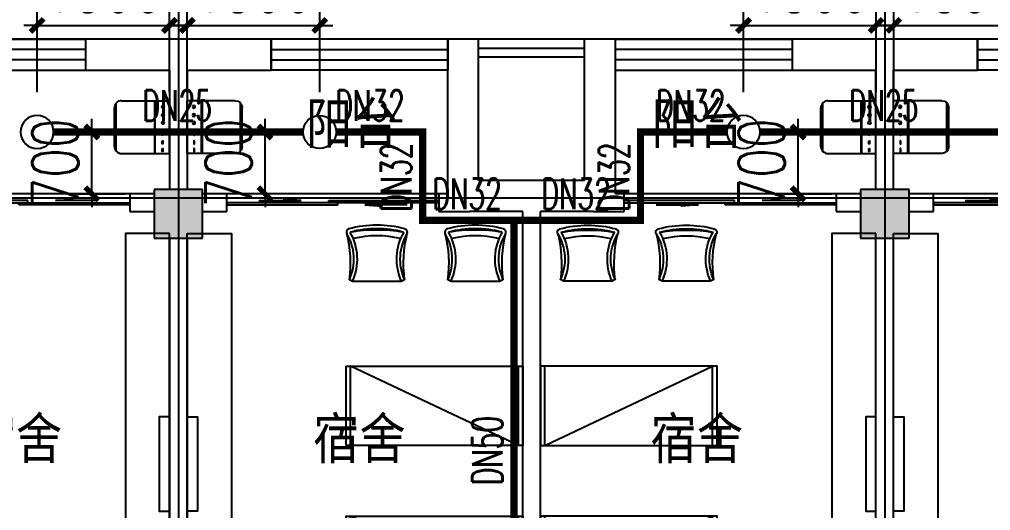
# Model space of a CAD drawing. Extents: x 0 to 2838408, y -923048 to 203859.
# Drawn here: x 2754963 to 2765960, y -195028 to -189467 of the extents above; entities that cross this region are included whole.
import ezdxf

# ---------------------------------------------------------------- set-up
doc = ezdxf.new("R2010")
doc.units = 0
doc.header["$LTSCALE"] = 1000
for name, color, linetype in [('A-Fixt', 81, 'Continuous'), ('COLUMN', 9, 'Continuous'), ('DOTE', 8, 'Continuous'), ('E2-栏杆', 92, 'Continuous'), ('EQUIP_喷头', 7, 'Continuous'), ('GROUND', 2, 'Continuous'), ('PIPE-喷淋', 6, 'Continuous'), ('PUB_HATCH', 8, 'Continuous'), ('PUB_TEXT', 7, 'Continuous'), ('TEXT_喷淋', 7, 'Continuous'), ('TWT_DIM', 3, 'Continuous'), ('WALL', 9, 'Continuous'), ('WINDOW', 4, 'Continuous'), ('XREF', 8, 'Continuous'), ('配景', 3, 'Continuous')]:
    doc.layers.add(name, color=color, linetype=linetype)
doc.styles.add('_TCH_DIM_T3', font='SIMPLEX', dxfattribs={"width": 0.75, "bigfont": 'HZTXT'})
doc.styles.add('_TWT_PIPEDN', font='SIMPLEX', dxfattribs={"width": 0.8, "height": 2.3, "bigfont": 'HZTXT'})
doc.styles.get("Standard").update_dxf_attribs({"font": 'geniso.shx', "bigfont": 'hztxt.shx'})
doc.dimstyles.new('_TWT_ARCH&&150', dxfattribs={"dimtxt": 525, "dimasz": 150, "dimexe": 375, "dimexo": 450, "dimgap": 150, "dimtad": 1, "dimdec": 0, "dimzin": 0, "dimdsep": 46, "dimtxsty": '_TCH_DIM_T3', "dimblk": 'ARCHTICK', "dimcen": 0.09, "dimclrt": 7, "dimazin": 2, "dimtfac": 1, "dimtdec": 0, "dimtix": 1, "dimtmove": 2, "dimatfit": 3, "dimfxl": 1, "dimtolj": 1, "dimtzin": 0, "dimarcsym": 0})

# ---------------------------------------------------------------- blocks, each defined once
blk = doc.blocks.new('单人床')
at = {"layer": 'A-Fixt'}
for p, q in [((47774, 13973), (48674, 13973)), ((47774, 12073), (48674, 13973)), ((47774, 12073), (48674, 12073))]:
    blk.add_line(p, q, dxfattribs=at)
blk.add_lwpolyline([(47774, 14023), (48674, 14023), (48674, 12023), (47774, 12023), (47774, 14023)], dxfattribs=at)
blk = doc.blocks.new('CH_AP01')
for p, q in [((-311, 17), (-275, 0)), ((-275, 0), (275, 0)), ((275, 0), (311, 17))]:
    blk.add_line(p, q)
for centre, radius, start, end in [((-307, 555), 37.8, 100.1859, 202.8359), ((0, -579), 1213, 74.7104, 105.2896), ((0, -579), 1173, 75.0287, 104.9713), ((0, -1278), 1857, 80.611, 99.389), ((-824, 250), 603, 335.5038, 30.2691), ((824, 250), 603, 149.7309, 204.4962), ((307, 555), 37.8, 337.1641, 79.8141), ((-1658, 202), 1360, 352.1659, 14.4283), ((-824, 250), 563, 335.5038, 31.0903), ((0, -579), 1093, 75.8767, 104.1233), ((824, 250), 563, 148.9097, 204.4962), ((1658, 202), 1360, 165.5717, 187.8341)]:
    blk.add_arc(centre, radius, start, end)
blk = doc.blocks.new('A$C61295E98')
at = {"color": 3}
for p, q in [((544, 598), (0, 598)), ((0, 598), (0, 0)), ((161, 598), (161, 0)), ((170, 0), (170, 598)), ((603, 572), (603, 26)), ((624, 518), (624, 80)), ((544, 0), (0, 0))]:
    blk.add_line(p, q, dxfattribs=at)
for points in [[(82, 540), (75, 540), (75, 577), (82, 577)], [(82, 453), (75, 453), (75, 490), (82, 490)], [(82, 353), (75, 353), (75, 389), (82, 389)]]:
    blk.add_lwpolyline(points, close=True, dxfattribs=at)
for centre in [(74, 250), (74, 164), (74, 71)]:
    blk.add_circle(centre, 15.7, dxfattribs=at)
for centre, start, end in [((544, 518), 360, 90), ((544, 80), 270, 0)]:
    blk.add_arc(centre, 80, start, end, dxfattribs=at)
blk = doc.blocks.new('宿舍')
at = {"layer": 'A-Fixt'}
for p, q in [((47854, 13802), (48354, 15702)), ((48354, 13802), (47854, 15702)), ((47854, 13802), (48354, 13802))]:
    blk.add_line(p, q, dxfattribs=at)
for points in [[(47854, 8602), (48354, 8602), (48354, 15702), (47854, 15702)], [(47854, 10676), (47970, 10676), (47970, 11743), (47854, 11743)]]:
    blk.add_lwpolyline(points, close=True, dxfattribs=at)
at = {"xscale": -1, "rotation": 90}
for p in [(63677, 60475), (63677, 58775)]:
    blk.add_blockref('单人床', p, dxfattribs=at)
at = {"layer": 'A-Fixt', "xscale": -1, "rotation": 180}
for p in [(50002, 9140), (51117, 9140)]:
    blk.add_blockref('CH_AP01', p, dxfattribs=at)
at = {"layer": '配景', "color": 252}
blk.add_blockref('A$C61295E98', (47854, 7097), dxfattribs=at)
blk = doc.blocks.new('$WINLIB2D$00000001')
at = {"color": 0}
for points in [[(-0.5, 0.5), (-0.5, -0.5)], [(-0.5, 0.5), (0.5, 0.5)], [(0.5, -0.5), (0.5, 0.5)], [(0.5, 0.1667), (-0.5, 0.1667)], [(0.5, -0.1667), (-0.5, -0.1667)], [(-0.5, -0.5), (0.5, -0.5)]]:
    blk.add_lwpolyline(points, dxfattribs=at)
blk = doc.blocks.new('$DorLib2D$00000131')
at = {"color": 0, "linetype": 'Continuous'}
for p, q in [((0.15, 0.125), (0.2319, 0.1973)), ((0.2319, 0.1973), (0.2319, 0.125)), ((-0.5, 0.125), (-0.5, 0)), ((0.0192, 0.125), (-0.5, 0.125)), ((0.0192, 0), (0.0192, 0.125)), ((0.35, 0.125), (0.15, 0.125)), ((-0.5, 0), (0.0192, 0)), ((-0.024, 0), (0.5, 0)), ((-0.024, -0.125), (-0.024, 0)), ((0.5, 0), (0.5, -0.125)), ((-0.35, -0.125), (-0.15, -0.125)), ((-0.2319, -0.1973), (-0.2319, -0.125)), ((-0.15, -0.125), (-0.2319, -0.1973)), ((0.5, -0.125), (-0.024, -0.125))]:
    blk.add_line(p, q, dxfattribs=at)
blk = doc.blocks.new('1F1')
at = {"layer": 'PUB_HATCH'}
for points in [[(2420991.7, -191392.2), (2420441.7, -191392.2), (2420441.7, -191942.2), (2420991.7, -191942.2)], [(2428991.7, -191392.2), (2428441.7, -191392.2), (2428441.7, -191942.2), (2428991.7, -191942.2)]]:
    blk.add_hatch(color=256, dxfattribs=at).paths.add_polyline_path(points)
at = {"layer": 'COLUMN'}
for p, q in [((2420991.7, -191392.2), (2420441.7, -191392.2)), ((2420441.7, -191392.2), (2420441.7, -191942.2)), ((2420991.7, -191942.2), (2420991.7, -191392.2)), ((2428991.7, -191392.2), (2428441.7, -191392.2)), ((2428441.7, -191392.2), (2428441.7, -191942.2)), ((2428991.7, -191942.2), (2428991.7, -191392.2)), ((2420441.7, -191942.2), (2420991.7, -191942.2)), ((2428441.7, -191942.2), (2428991.7, -191942.2))]:
    blk.add_line(p, q, dxfattribs=at)
at = {"layer": 'DOTE'}
for p, q in [((2420716.7, -187892.2), (2420716.7, -271092.2)), ((2428716.7, -187892.2), (2428716.7, -271092.2)), ((2453916.7, -191492.2), (2343216.7, -191492.2))]:
    blk.add_line(p, q, dxfattribs=at)
at = {"layer": 'E2-栏杆'}
for points in [[(2424116.7, -189792.2), (2425316.7, -189792.2)], [(2424116.7, -189892.2), (2425316.7, -189892.2)]]:
    blk.add_lwpolyline(points, dxfattribs=at)
at = {"layer": 'GROUND'}
blk.add_lwpolyline([(2436359.3, -189692.2), (2409616.7, -189692.2)], dxfattribs=at)
at = {"layer": 'WALL'}
for p, q in [((2420716.7, -189692.2), (2419666.7, -189692.2)), ((2419666.7, -189692.2), (2419666.7, -190042.2)), ((2421766.7, -189692.2), (2420716.7, -189692.2)), ((2421766.7, -190042.2), (2421766.7, -189692.2)), ((2424116.7, -189692.2), (2423766.7, -189692.2)), ((2423766.7, -189692.2), (2423766.7, -190042.2)), ((2424116.7, -191292.2), (2424116.7, -189692.2)), ((2425316.7, -191292.2), (2425316.7, -189692.2)), ((2425666.7, -189692.2), (2425316.7, -189692.2)), ((2425666.7, -190042.2), (2425666.7, -189692.2)), ((2428716.7, -189692.2), (2427666.7, -189692.2)), ((2427666.7, -189692.2), (2427666.7, -190042.2)), ((2429766.7, -189692.2), (2428716.7, -189692.2)), ((2429766.7, -190042.2), (2429766.7, -189692.2)), ((2419666.7, -190042.2), (2420616.7, -190042.2)), ((2420616.7, -190042.2), (2420616.7, -191392.2)), ((2420816.7, -190042.2), (2421766.7, -190042.2)), ((2420816.7, -190042.2), (2420816.7, -191392.2)), ((2423766.7, -191442.2), (2423766.7, -190042.2)), ((2425666.7, -191442.2), (2425666.7, -190042.2)), ((2427666.7, -190042.2), (2428616.7, -190042.2)), ((2428616.7, -191392.2), (2428616.7, -190042.2)), ((2428816.7, -190042.2), (2429766.7, -190042.2)), ((2428816.7, -191392.2), (2428816.7, -190042.2)), ((2424716.7, -191292.2), (2424116.7, -191292.2)), ((2425316.7, -191292.2), (2424716.7, -191292.2)), ((2420441.7, -191442.2), (2420166.7, -191442.2)), ((2420166.7, -191442.2), (2420166.7, -191642.2)), ((2421266.7, -191442.2), (2420991.7, -191442.2)), ((2421266.7, -191642.2), (2421266.7, -191442.2)), ((2423766.7, -191442.2), (2423666.7, -191442.2)), ((2423666.7, -191442.2), (2423666.7, -191642.2)), ((2425766.7, -191442.2), (2425666.7, -191442.2)), ((2425766.7, -191642.2), (2425766.7, -191442.2)), ((2428441.7, -191442.2), (2428166.7, -191442.2)), ((2428166.7, -191442.2), (2428166.7, -191642.2)), ((2429266.7, -191442.2), (2428991.7, -191442.2)), ((2429266.7, -191642.2), (2429266.7, -191442.2)), ((2420166.7, -191642.2), (2420441.7, -191642.2)), ((2420991.7, -191642.2), (2421266.7, -191642.2)), ((2423666.7, -191642.2), (2424016.7, -191642.2)), ((2424616.7, -191642.2), (2424016.7, -191642.2)), ((2424616.7, -196592.2), (2424616.7, -191642.2)), ((2425416.7, -191642.2), (2424816.7, -191642.2)), ((2424816.7, -196592.2), (2424816.7, -191642.2)), ((2425416.7, -191642.2), (2425766.7, -191642.2)), ((2428166.7, -191642.2), (2428441.7, -191642.2)), ((2428991.7, -191642.2), (2429266.7, -191642.2)), ((2420616.7, -191942.2), (2420616.7, -196592.2)), ((2420816.7, -191942.2), (2420816.7, -196592.2)), ((2428616.7, -196592.2), (2428616.7, -191942.2)), ((2428816.7, -196592.2), (2428816.7, -191942.2))]:
    blk.add_line(p, q, dxfattribs=at)
at = {"layer": 'WINDOW'}
for p, q in [((2420166.7, -191442.2), (2417766.7, -191442.2)), ((2423666.7, -191442.2), (2421266.7, -191442.2)), ((2428166.7, -191442.2), (2425766.7, -191442.2)), ((2431666.7, -191442.2), (2429266.7, -191442.2))]:
    blk.add_line(p, q, dxfattribs=at)
at = {"rotation": 180}
for p in [(2468470.6, -183290.5), (2476470.6, -183290.5)]:
    blk.add_blockref('宿舍', p, dxfattribs=at)
at = {"xscale": -1, "rotation": 180}
for p in [(2372962.9, -183290.5), (2380962.9, -183290.5)]:
    blk.add_blockref('宿舍', p, dxfattribs=at)
at = {"layer": 'WINDOW', "xscale": 2000, "yscale": -350, "zscale": 2000}
blk.add_blockref('$WINLIB2D$00000001', (2418666.7, -189867.2), dxfattribs=at)
at = {"layer": 'WINDOW', "rotation": 180}
for name, p, xscale, yscale, zscale in [('$WINLIB2D$00000001', (2422766.7, -189867.2), 2000, 350, 2000), ('$WINLIB2D$00000001', (2426666.7, -189867.2), -2000, 350, -2000), ('$WINLIB2D$00000001', (2430766.7, -189867.2), 2000, 350, 2000), ('$DorLib2D$00000131', (2418966.7, -191542.2), -2400, -200, -2400), ('$DorLib2D$00000131', (2422466.7, -191542.2), 2400, -200, 2400), ('$DorLib2D$00000131', (2426966.7, -191542.2), -2400, -200, -2400), ('$DorLib2D$00000131', (2430466.7, -191542.2), 2400, -200, 2400)]:
    blk.add_blockref(name, p, dxfattribs=dict(at, xscale=xscale, yscale=yscale, zscale=zscale))
at = {"layer": 'PUB_TEXT'}
for s, p in [('阳台', (2422162.8, -190924.1)), ('阳台', (2426077.2, -190924.1)), ('宿舍', (2418351.3, -194491.9)), ('宿舍', (2422241.3, -194491.9)), ('宿舍', (2426062.1, -194491.9))]:
    blk.add_text(s, height=525, dxfattribs=at).set_placement(p)
blk = doc.blocks.new('_ArchTick')
at = {"color": 0, "linetype": 'ByBlock', "const_width": 0.4}
blk.add_lwpolyline([(-0.5, -0.5), (0.5, 0.5)], dxfattribs=at)
blk = doc.blocks.new('*D1450')
at = {"layer": 'Defpoints', "color": 0, "linetype": 'ByBlock', "transparency": 16777216}
for p in [(2766363, -189535), (2764863, -190742), (2766363, -190742)]:
    blk.add_point(p, dxfattribs=at)
at = {"layer": 'TWT_DIM', "color": 0, "linetype": 'ByBlock', "lineweight": -2, "transparency": 16777216}
for p, q in [((2764863, -190292), (2764863, -189160)), ((2766363, -190292), (2766363, -189160)), ((2764863, -189535), (2764713, -189535)), ((2764863, -189535), (2766363, -189535)), ((2766363, -189535), (2766513, -189535))]:
    blk.add_line(p, q, dxfattribs=at)
at = {"layer": 'TWT_DIM', "color": 0, "linetype": 'ByBlock', "lineweight": -2, "transparency": 16777216, "xscale": 150, "yscale": 150, "zscale": 150}
blk.add_blockref('_ArchTick', (2764863, -189535), dxfattribs=at)
at = {"layer": 'TWT_DIM', "color": 0, "linetype": 'ByBlock', "lineweight": -2, "transparency": 16777216, "xscale": 150, "yscale": 150, "zscale": 150, "rotation": 180}
blk.add_blockref('_ArchTick', (2766363, -189535), dxfattribs=at)
at = {"layer": 'TWT_DIM', "color": 7, "linetype": 'ByBlock', "transparency": 16777216, "insert": (2765613, -189122), "char_height": 525, "attachment_point": 5, "style": '_TCH_DIM_T3'}
blk.add_mtext('\\A1;1500', dxfattribs=at)
blk = doc.blocks.new('*D1453')
at = {"layer": 'Defpoints', "color": 0, "linetype": 'ByBlock', "transparency": 16777216}
for p in [(2758363, -189535), (2756863, -190742), (2758363, -190742)]:
    blk.add_point(p, dxfattribs=at)
at = {"layer": 'TWT_DIM', "color": 0, "linetype": 'ByBlock', "lineweight": -2, "transparency": 16777216}
for p, q in [((2756863, -190292), (2756863, -189160)), ((2758363, -190292), (2758363, -189160)), ((2756863, -189535), (2756713, -189535)), ((2756863, -189535), (2758363, -189535)), ((2758363, -189535), (2758513, -189535))]:
    blk.add_line(p, q, dxfattribs=at)
at = {"layer": 'TWT_DIM', "color": 0, "linetype": 'ByBlock', "lineweight": -2, "transparency": 16777216, "xscale": 150, "yscale": 150, "zscale": 150}
blk.add_blockref('_ArchTick', (2756863, -189535), dxfattribs=at)
at = {"layer": 'TWT_DIM', "color": 0, "linetype": 'ByBlock', "lineweight": -2, "transparency": 16777216, "xscale": 150, "yscale": 150, "zscale": 150, "rotation": 180}
blk.add_blockref('_ArchTick', (2758363, -189535), dxfattribs=at)
at = {"layer": 'TWT_DIM', "color": 7, "linetype": 'ByBlock', "transparency": 16777216, "insert": (2757613, -189122), "char_height": 525, "attachment_point": 5, "style": '_TCH_DIM_T3'}
blk.add_mtext('\\A1;1500', dxfattribs=at)
blk = doc.blocks.new('*D1454')
at = {"layer": 'Defpoints', "color": 0, "linetype": 'ByBlock', "transparency": 16777216}
for p in [(2757744, -190742), (2758363, -190742), (2758363, -191442)]:
    blk.add_point(p, dxfattribs=at)
at = {"layer": 'TWT_DIM', "color": 0, "linetype": 'ByBlock', "lineweight": -2, "transparency": 16777216}
for p, q in [((2757744, -190742), (2757744, -190592)), ((2757913, -190742), (2757369, -190742)), ((2757744, -191442), (2757744, -190742)), ((2757913, -191442), (2757369, -191442)), ((2757744, -191442), (2757744, -191592))]:
    blk.add_line(p, q, dxfattribs=at)
at = {"layer": 'TWT_DIM', "color": 0, "linetype": 'ByBlock', "lineweight": -2, "transparency": 16777216, "xscale": 150, "yscale": 150, "zscale": 150}
for p, rotation in [((2757744, -190742), 270), ((2757744, -191442), 90)]:
    blk.add_blockref('_ArchTick', p, dxfattribs=dict(at, rotation=rotation))
at = {"layer": 'TWT_DIM', "color": 7, "linetype": 'ByBlock', "transparency": 16777216, "insert": (2757331, -191092), "char_height": 525, "attachment_point": 5, "rotation": 90, "style": '_TCH_DIM_T3'}
blk.add_mtext('\\A1;700', dxfattribs=at)
blk = doc.blocks.new('*D1457')
at = {"layer": 'Defpoints', "color": 0, "linetype": 'ByBlock', "transparency": 16777216}
for p in [(2764663, -189535), (2763163, -190742), (2764663, -190742)]:
    blk.add_point(p, dxfattribs=at)
at = {"layer": 'TWT_DIM', "color": 0, "linetype": 'ByBlock', "lineweight": -2, "transparency": 16777216}
for p, q in [((2763163, -190292), (2763163, -189160)), ((2764663, -190292), (2764663, -189160)), ((2763163, -189535), (2763013, -189535)), ((2763163, -189535), (2764663, -189535)), ((2764663, -189535), (2764813, -189535))]:
    blk.add_line(p, q, dxfattribs=at)
at = {"layer": 'TWT_DIM', "color": 0, "linetype": 'ByBlock', "lineweight": -2, "transparency": 16777216, "xscale": 150, "yscale": 150, "zscale": 150}
blk.add_blockref('_ArchTick', (2763163, -189535), dxfattribs=at)
at = {"layer": 'TWT_DIM', "color": 0, "linetype": 'ByBlock', "lineweight": -2, "transparency": 16777216, "xscale": 150, "yscale": 150, "zscale": 150, "rotation": 180}
blk.add_blockref('_ArchTick', (2764663, -189535), dxfattribs=at)
at = {"layer": 'TWT_DIM', "color": 7, "linetype": 'ByBlock', "transparency": 16777216, "insert": (2763913, -189122), "char_height": 525, "attachment_point": 5, "style": '_TCH_DIM_T3'}
blk.add_mtext('\\A1;1500', dxfattribs=at)
blk = doc.blocks.new('*D1458')
at = {"layer": 'Defpoints', "color": 0, "linetype": 'ByBlock', "transparency": 16777216}
for p in [(2763163, -190742), (2763782, -190742), (2763163, -191442)]:
    blk.add_point(p, dxfattribs=at)
at = {"layer": 'TWT_DIM', "color": 0, "linetype": 'ByBlock', "lineweight": -2, "transparency": 16777216}
for p, q in [((2763782, -190742), (2763782, -190592)), ((2763613, -190742), (2764157, -190742)), ((2763782, -191442), (2763782, -190742)), ((2763613, -191442), (2764157, -191442)), ((2763782, -191442), (2763782, -191592))]:
    blk.add_line(p, q, dxfattribs=at)
at = {"layer": 'TWT_DIM', "color": 0, "linetype": 'ByBlock', "lineweight": -2, "transparency": 16777216, "xscale": 150, "yscale": 150, "zscale": 150}
for p, rotation in [((2763782, -190742), 270), ((2763782, -191442), 90)]:
    blk.add_blockref('_ArchTick', p, dxfattribs=dict(at, rotation=rotation))
at = {"layer": 'TWT_DIM', "color": 7, "linetype": 'ByBlock', "transparency": 16777216, "insert": (2763369, -191092), "char_height": 525, "attachment_point": 5, "rotation": 90, "style": '_TCH_DIM_T3'}
blk.add_mtext('\\A1;700', dxfattribs=at)
blk = doc.blocks.new('*D1468')
at = {"layer": 'Defpoints', "color": 0, "linetype": 'ByBlock', "transparency": 16777216}
for p in [(2756663, -189535), (2755163, -190742), (2756663, -190742)]:
    blk.add_point(p, dxfattribs=at)
at = {"layer": 'TWT_DIM', "color": 0, "linetype": 'ByBlock', "lineweight": -2, "transparency": 16777216}
for p, q in [((2755163, -190292), (2755163, -189160)), ((2756663, -190292), (2756663, -189160)), ((2755163, -189535), (2755013, -189535)), ((2755163, -189535), (2756663, -189535)), ((2756663, -189535), (2756813, -189535))]:
    blk.add_line(p, q, dxfattribs=at)
at = {"layer": 'TWT_DIM', "color": 0, "linetype": 'ByBlock', "lineweight": -2, "transparency": 16777216, "xscale": 150, "yscale": 150, "zscale": 150}
blk.add_blockref('_ArchTick', (2755163, -189535), dxfattribs=at)
at = {"layer": 'TWT_DIM', "color": 0, "linetype": 'ByBlock', "lineweight": -2, "transparency": 16777216, "xscale": 150, "yscale": 150, "zscale": 150, "rotation": 180}
blk.add_blockref('_ArchTick', (2756663, -189535), dxfattribs=at)
at = {"layer": 'TWT_DIM', "color": 7, "linetype": 'ByBlock', "transparency": 16777216, "insert": (2755913, -189122), "char_height": 525, "attachment_point": 5, "style": '_TCH_DIM_T3'}
blk.add_mtext('\\A1;1500', dxfattribs=at)
blk = doc.blocks.new('*D1469')
at = {"layer": 'Defpoints', "color": 0, "linetype": 'ByBlock', "transparency": 16777216}
for p in [(2755163, -190742), (2755782, -190742), (2755163, -191442)]:
    blk.add_point(p, dxfattribs=at)
at = {"layer": 'TWT_DIM', "color": 0, "linetype": 'ByBlock', "lineweight": -2, "transparency": 16777216}
for p, q in [((2755782, -190742), (2755782, -190592)), ((2755613, -190742), (2756157, -190742)), ((2755782, -191442), (2755782, -190742)), ((2755613, -191442), (2756157, -191442)), ((2755782, -191442), (2755782, -191592))]:
    blk.add_line(p, q, dxfattribs=at)
at = {"layer": 'TWT_DIM', "color": 0, "linetype": 'ByBlock', "lineweight": -2, "transparency": 16777216, "xscale": 150, "yscale": 150, "zscale": 150}
for p, rotation in [((2755782, -190742), 270), ((2755782, -191442), 90)]:
    blk.add_blockref('_ArchTick', p, dxfattribs=dict(at, rotation=rotation))
at = {"layer": 'TWT_DIM', "color": 7, "linetype": 'ByBlock', "transparency": 16777216, "insert": (2755369, -191092), "char_height": 525, "attachment_point": 5, "rotation": 90, "style": '_TCH_DIM_T3'}
blk.add_mtext('\\A1;700', dxfattribs=at)
blk = doc.blocks.new('$TwtSys$00000125')
blk.add_circle((0, 0, 0), 1)

msp = doc.modelspace()

# ---------------------------------------------------------------- hatches: boundary and pattern name
at = {"layer": 'PIPE-喷淋', "linetype": 'ByBlock'}
for points in [[(2759529.3, -190742.2), (2759570.6, -190742.2), (2759570.6, -190700.9)], [(2759529.3, -190742.2), (2759529.3, -190700.9), (2759570.6, -190700.9)], [(2761995.8, -190742.2), (2761954.5, -190742.2), (2761954.5, -190700.9)], [(2761995.8, -190742.2), (2761995.8, -190700.9), (2761954.5, -190700.9)], [(2759529.3, -191742.2), (2759529.3, -191783.4), (2759488.1, -191783.4)], [(2759529.3, -191742.2), (2759488.1, -191742.2), (2759488.1, -191783.4)], [(2761995.8, -191742.2), (2761995.8, -191783.4), (2762037, -191783.4)], [(2761995.8, -191742.2), (2762037, -191742.2), (2762037, -191783.4)]]:
    msp.add_hatch(color=256, dxfattribs=at).paths.add_polyline_path(points)

# ---------------------------------------------------------------- linework, layer by layer
at = {"layer": 'PIPE-喷淋', "linetype": 'ByBlock', "ltscale": 1.5, "const_width": 82.5}
for points in [[(2755350, -190742.2), (2758175, -190742.2)], [(2759529.3, -190742.2), (2758550, -190742.2)], [(2759529.3, -191742.2), (2759529.3, -190742.2)], [(2761995.8, -191742.2), (2761995.8, -190742.2)], [(2761995.8, -190742.2), (2762975, -190742.2)], [(2763350, -190742.2), (2766175, -190742.2)], [(2760562.5, -191742.2), (2759529.3, -191742.2)], [(2760562.5, -196931.7), (2760562.5, -191742.2)], [(2760562.5, -191742.2), (2761995.8, -191742.2)]]:
    msp.add_lwpolyline(points, dxfattribs=at)

# ---------------------------------------------------------------- block references
at = {"layer": 'EQUIP_喷头', "linetype": 'ByBlock', "xscale": 187.5, "yscale": -187.5, "zscale": 187.5, "rotation": 180}
for p in [(2755162.5, -190742.2), (2763162.5, -190742.2)]:
    msp.add_blockref('$TwtSys$00000125', p, dxfattribs=at)
at = {"layer": 'EQUIP_喷头', "linetype": 'ByBlock', "xscale": 187.5, "yscale": 187.5, "zscale": 187.5}
msp.add_blockref('$TwtSys$00000125', (2758362.5, -190742.2), dxfattribs=at)
at = {"layer": 'XREF'}
msp.add_blockref('1F1', (336045.8, 0), dxfattribs=at)

# ---------------------------------------------------------------- texts
at = {"layer": 'TEXT_喷淋', "color": 251, "linetype": 'ByBlock', "style": '_TWT_PIPEDN', "width": 0.64}
for s, p in [('DN25', (2756357.7, -190614.7)), ('DN32', (2758541.1, -190614.7)), ('DN32', (2762174.4, -190614.7)), ('DN25', (2764357.7, -190614.7)), ('DN32', (2759641.1, -191614.7)), ('DN32', (2760874.4, -191614.7))]:
    msp.add_text(s, height=345, dxfattribs=at).set_placement(p)
for s, p in [('DN32', (2759401.8, -191647)), ('DN32', (2761868.3, -191647)), ('DN50', (2760435, -194741.7))]:
    msp.add_text(s, height=345, rotation=90, dxfattribs=at).set_placement(p)

# ---------------------------------------------------------------- dimensions: what is measured, and where the dimension line sits
at = {"layer": 'TWT_DIM', "linetype": 'ByBlock'}
for p1, p2, distance, picture, middle in [((2755162.5, -190742.2), (2756662.5, -190742.2), 1207.4, '*D1468', (2755912.5, -189122.3)), ((2756862.5, -190742.2), (2758362.5, -190742.2), 1207.4, '*D1453', (2757612.5, -189122.3)), ((2763162.5, -190742.2), (2764662.5, -190742.2), 1207.4, '*D1457', (2763912.5, -189122.3)), ((2764862.5, -190742.2), (2766362.5, -190742.2), 1207.4, '*D1450', (2765612.5, -189122.3)), ((2755162.5, -191442.2), (2755162.5, -190742.2), -619, '*D1469', (2755369, -191092.2)), ((2758362.5, -191442.2), (2758362.5, -190742.2), 619, '*D1454', (2757331, -191092.2)), ((2763162.5, -191442.2), (2763162.5, -190742.2), -619, '*D1458', (2763369, -191092.2))]:
    dim = msp.add_aligned_dim(p1=p1, p2=p2, distance=distance, dimstyle='_TWT_ARCH&&150', dxfattribs=at)
    dim.commit()
    dim.dimension.update_dxf_attribs({"geometry": picture, "text_midpoint": middle})

doc.saveas('drawing.dxf')
